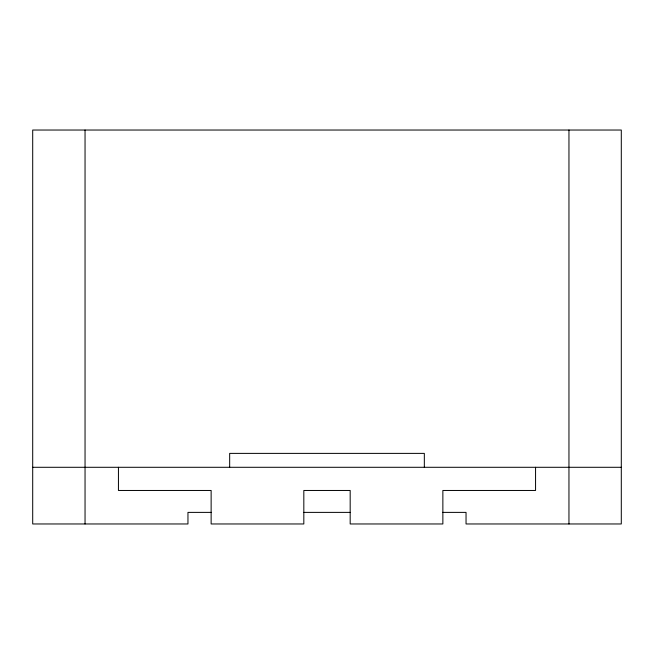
<?xml version="1.0" encoding="UTF-8"?>
<svg xmlns="http://www.w3.org/2000/svg" width="654" height="654" viewBox="0 0 654 654"><rect width="100%" height="100%" fill="white"/><g stroke="black" fill="none" stroke-linecap="round" stroke-linejoin="round"><path stroke-width="0.98" d="M32.7 467.291L621.3 467.291M211.389 512.384L187.96 512.384L187.96 523.968L32.7 523.968L32.7 130.032L621.3 130.032L621.3 523.968L466.04 523.968L466.04 512.384L442.611 512.384M303.824 512.384L350.176 512.384M568.955 130.032L568.955 523.968M535.561 467.291L535.561 490.467L442.864 490.467L442.864 523.968L350.176 523.968L350.176 490.467L303.824 490.467L303.824 523.968L211.136 523.968L211.136 490.467L118.439 490.467L118.439 467.291M424.332 467.291L424.332 453.386L229.668 453.386L229.668 467.291M85.045 130.032L85.045 523.968"/></g></svg>
